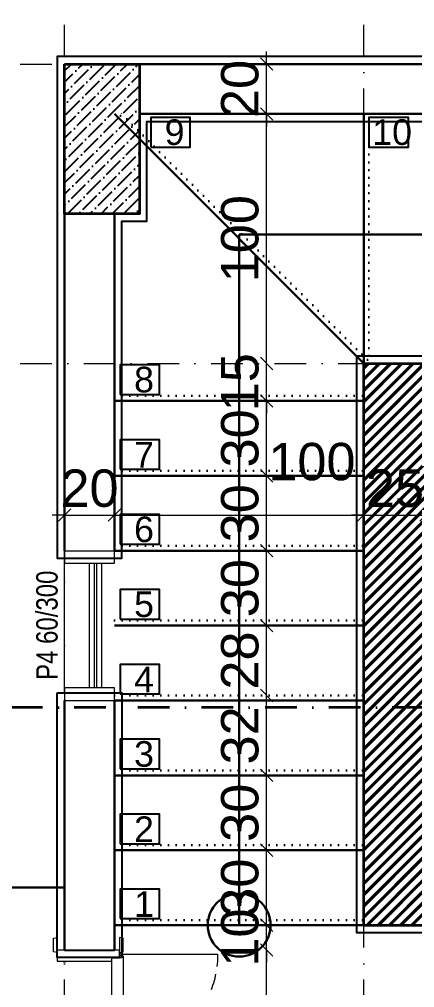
# Model space of a CAD drawing. Header units: millimetres. Extents: x 708 to 46452, y -4963 to 3960.
# Drawn here: x 10992.8 to 11151.3, y 2853.3 to 3241.2 of the extents above; entities that cross this region are included whole.
import ezdxf

# ---------------------------------------------------------------- set-up
doc = ezdxf.new("R2010")
doc.units = ezdxf.units.MM
for name, pattern in [('ACAD_ISO07W100', [3, 0, -3]), ('DASHDOT', [25.4, 12.7, -6.35, 0, -6.35]), ('DUZ', [0]), ('HIDDEN', [0.375, 0.25, -0.125]), ('HIDDEN2', [4.7625, 3.175, -1.5875])]:
    doc.linetypes.add(name, pattern=pattern)
for name, color, linetype, lineweight in [('00_DUVAR', 22, 'Continuous', 30), ('00_IC_OLCU', 139, 'Continuous', 20), ('00_KOLON', 2, 'Continuous', 35), ('00_PENCERE', 103, 'Continuous', 13), ('aks ve noktalılar', 129, 'DASHDOT', 13), ('KAPI', 133, 'Continuous', 20), ('kesit çizgisi', 4, 'DASHDOT', 35), ('merdiven', 255, 'Continuous', 30), ('ölçü yatay', 150, 'DUZ', 18)]:
    doc.layers.add(name, color=color, linetype=linetype, lineweight=lineweight)
for name, color, linetype in [('DUVARTARAMA', 7, 'Continuous'), ('PENCERE', 3, 'Continuous'), ('SIVA', 135, 'Continuous')]:
    doc.layers.add(name, color=color, linetype=linetype)
doc.styles.add('ARIAL2', font='arial.ttf', dxfattribs={"width": 0.8})
doc.styles.add('mimari altlik$0$194_PTB_WET_B1$0$Standard', font='arial.ttf')
doc.styles.get("Standard").update_dxf_attribs({"font": 'arial.ttf'})
doc.dimstyles.new('ALP_OLCU', dxfattribs={"dimscale": 0, "dimtxt": 15, "dimasz": 5, "dimexe": 0.18, "dimexo": 0.06, "dimgap": 3, "dimtad": 1, "dimdec": 0, "dimrnd": 0.1, "dimzin": 9, "dimdsep": 46, "dimtxsty": 'Standard', "dimblk": 'OBLIQUE', "dimcen": 0, "dimse1": 1, "dimse2": 1, "dimclrd": 256, "dimclre": 256, "dimclrt": 53, "dimadec": 0, "dimazin": 0, "dimtfac": 1, "dimtdec": 0, "dimtix": 1, "dimtmove": 1, "dimatfit": 3, "dimldrblk": 'ARCHTICK', "dimfxl": 0.18, "dimtolj": 1, "dimlwd": -1, "dimarcsym": 0})

# ---------------------------------------------------------------- blocks, each defined once
blk = doc.blocks.new('k1')
at = {"layer": 'KAPI'}
for p, q in [((-91.19, 3694.52), (-94.19, 3694.52)), ((-94.19, 3657.82), (-94.19, 3693.32)), ((-89.69, 3695.42), (-91.19, 3695.72)), ((-91.19, 3695.72), (-91.19, 3694.52)), ((-90.68, 3696.13), (-51.67, 3696.13)), ((-89.69, 3695.42), (-89.69, 3656.92)), ((-91.19, 3657.82), (-101.19, 3657.82)), ((-101.19, 3657.82), (-101.19, 3653.32)), ((-91.19, 3657.82), (-94.19, 3657.82)), ((-94.19, 3653.32), (-94.19, 3654.72)), ((-94.19, 3654.72), (-91.19, 3654.72)), ((-94.19, 3654.52), (-94.19, 3552.32)), ((-91.19, 3654.52), (-94.19, 3654.52)), ((-91.19, 3654.72), (-91.19, 3657.82)), ((-91.19, 3656.62), (-91.19, 3657.82)), ((-89.69, 3656.92), (-91.19, 3656.62)), ((-91.19, 3655.72), (-91.19, 3654.52)), ((-89.69, 3655.42), (-91.19, 3655.72)), ((-89.69, 3551.12), (-89.69, 3655.42)), ((-101.19, 3653.32), (-94.19, 3653.32)), ((-67.92, 3559.1), (-52.89, 3559.1)), ((-91.19, 3551.12), (-94.19, 3551.12)), ((-91.19, 3549.92), (-91.19, 3551.12)), ((-89.69, 3550.22), (-91.19, 3549.92)), ((-90.68, 3549.51), (15.53, 3549.51))]:
    blk.add_line(p, q, dxfattribs=at)
for points in [[(-117.69, 3702.52), (-116.19, 3702.82), (-116.19, 3696.82), (-117.69, 3697.12), (-117.69, 3702.52)], [(-89.69, 3702.52), (-91.19, 3702.82), (-91.19, 3696.82), (-89.69, 3697.12), (-89.69, 3702.52)], [(-117.69, 3543.12), (-116.19, 3542.82), (-116.19, 3548.82), (-117.69, 3548.52), (-117.69, 3543.12)], [(-89.69, 3543.12), (-91.19, 3542.82), (-91.19, 3548.82), (-89.69, 3548.52), (-89.69, 3543.12)]]:
    blk.add_lwpolyline(points, dxfattribs=at)
for points in [[(-91.19, 3697.82), (-116.19, 3697.82), (-116.19, 3693.32), (-94.19, 3693.32), (-94.19, 3694.72), (-91.19, 3694.72)], [(-91.19, 3547.82), (-116.19, 3547.82), (-116.19, 3552.32), (-94.19, 3552.32), (-94.19, 3550.92), (-91.19, 3550.92)]]:
    blk.add_lwpolyline(points, close=True, dxfattribs=at)
for points in [[(-94.19, 3647.12), (-94.44, 3647.12, -0.414214), (-94.69, 3647.37), (-94.69, 3650.87, -0.414214), (-94.44, 3651.12), (-94.19, 3651.12)], [(-89.69, 3651.12), (-89.44, 3651.12, -0.414214), (-89.19, 3650.87), (-89.19, 3647.37, -0.414214), (-89.44, 3647.12), (-89.69, 3647.12)], [(-94.69, 3649.72), (-98.59, 3649.72, 0.414214), (-99.19, 3649.12), (-99.19, 3640.98, 1), (-97.99, 3640.98), (-97.99, 3648.27, -0.414214), (-97.74, 3648.52), (-94.69, 3648.52)], [(-89.19, 3649.72), (-85.29, 3649.72, -0.414214), (-84.69, 3649.12), (-84.69, 3640.98, -1), (-85.89, 3640.98), (-85.89, 3648.27, 0.414214), (-86.14, 3648.52), (-89.19, 3648.52)]]:
    blk.add_lwpolyline(points, format="xyb", dxfattribs=at)
for centre in [(-90.68, 3696.13), (-90.68, 3549.51)]:
    blk.add_circle(centre, 0.5, dxfattribs=at)
at = {"layer": 'KAPI', "linetype": 'HIDDEN2', "ltscale": 2}
for centre, radius, start, end in [((-91.18, 3696.13), 39.51, 269.9972, 0), ((-107.47, 3532.65), 124.15, 7.8071, 82.4638)]:
    blk.add_arc(centre, radius, start, end, dxfattribs=at)
at = {"layer": 'KAPI', "char_height": 5, "width": 517.7771, "attachment_point": 9}
for s, insert in [('{\\fTimes New Roman|b0|i0|c162|p18;150}', (197.89, 3560.13)), ('{\\fTimes New Roman|b0|i0|c162|p18;230}', (197.89, 3552.79)), ('{\\fTimes New Roman|b0|i0|c162|p18;GK\\fTimes New Roman|b0|i0|c0|p18;    }', (213.59, 3555.61))]:
    blk.add_mtext(s, dxfattribs=dict(at, insert=insert))
blk = doc.blocks.new('WER')
at = {"layer": '00_PENCERE', "lineweight": 15}
for p, q in [((6940.02, -1957.96), (6960.02, -1957.96)), ((6940.02, -1957.96), (6940.02, -1962.96)), ((6960.02, -1962.96), (6960.02, -1957.96)), ((6940.02, -2012.96), (6940.02, -1962.96)), ((6940.02, -1962.96), (6960.02, -1962.96)), ((6950.02, -2012.96), (6950.02, -1962.96)), ((6952.02, -2012.96), (6952.02, -1962.96)), ((6953.02, -2012.96), (6953.02, -1962.96)), ((6955.02, -2012.96), (6955.02, -1962.96)), ((6960.02, -2012.96), (6940.02, -2012.96)), ((6940.02, -2012.96), (6940.02, -2017.96)), ((6960.02, -2017.96), (6960.02, -2012.96)), ((6940.02, -2017.96), (6960.02, -2017.96))]:
    blk.add_line(p, q, dxfattribs=at)
at = {"layer": '00_PENCERE', "insert": (6937.36, -2009.72), "char_height": 8.594, "width": 97.8459, "attachment_point": 7, "rotation": 90, "style": 'ARIAL2'}
blk.add_mtext('P4 60/300 ', dxfattribs=at)
blk = doc.blocks.new('TRHHT')
for points in [[(5310.02, -1796.23), (5325.88, -1796.23), (5325.88, -1784.38), (5310.02, -1784.38)], [(5397.49, -1796.23), (5413.35, -1796.23), (5413.35, -1784.38), (5397.49, -1784.38)], [(5427.49, -1796.23), (5443.35, -1796.23), (5443.35, -1784.38), (5427.49, -1784.38)], [(5457.49, -1796.23), (5473.35, -1796.23), (5473.35, -1784.38), (5457.49, -1784.38)], [(5487.49, -1796.23), (5503.35, -1796.23), (5503.35, -1784.38), (5487.49, -1784.38)], [(5517.49, -1796.23), (5533.35, -1796.23), (5533.35, -1784.38), (5517.49, -1784.38)], [(5547.49, -1796.23), (5563.35, -1796.23), (5563.35, -1784.38), (5547.49, -1784.38)], [(5577.49, -1796.23), (5593.35, -1796.23), (5593.35, -1784.38), (5577.49, -1784.38)], [(5607.49, -1796.23), (5623.35, -1796.23), (5623.35, -1784.38), (5607.49, -1784.38)], [(5635.49, -1796.23), (5651.35, -1796.23), (5651.35, -1784.38), (5635.49, -1784.38)], [(5729.24, -1814.72), (5745.1, -1814.72), (5745.1, -1802.88), (5729.24, -1802.88)], [(5297.76, -1895.35), (5313.62, -1895.35), (5313.62, -1883.51), (5297.76, -1883.51)], [(5297.76, -1925.35), (5313.62, -1925.35), (5313.62, -1913.51), (5297.76, -1913.51)], [(5297.76, -1955.35), (5313.62, -1955.35), (5313.62, -1943.51), (5297.76, -1943.51)], [(5297.76, -1985.35), (5313.62, -1985.35), (5313.62, -1973.51), (5297.76, -1973.51)], [(5297.76, -2015.35), (5313.62, -2015.35), (5313.62, -2003.51), (5297.76, -2003.51)], [(5297.76, -2045.35), (5313.62, -2045.35), (5313.62, -2033.51), (5297.76, -2033.51)], [(5297.76, -2075.35), (5313.62, -2075.35), (5313.62, -2063.51), (5297.76, -2063.51)], [(5297.76, -2105.35), (5313.62, -2105.35), (5313.62, -2093.51), (5297.76, -2093.51)]]:
    blk.add_lwpolyline(points, close=True)
at = {"layer": 'merdiven'}
for p, q in [((5697.17, -1831.28), (5345.49, -1831.28)), ((5345.49, -1831.28), (5345.49, -2107.96)), ((5295.49, -1897.96), (5395.49, -1897.96)), ((5295.49, -1927.96), (5395.49, -1927.96)), ((5295.49, -1957.96), (5395.49, -1957.96)), ((5295.49, -1987.96), (5395.49, -1987.96)), ((5295.49, -2017.96), (5395.49, -2017.96)), ((5295.49, -2047.96), (5395.49, -2047.96)), ((5295.49, -2077.96), (5395.49, -2077.96)), ((5295.49, -2107.96), (5395.49, -2107.96))]:
    blk.add_line(p, q, dxfattribs=at)
at = {"layer": 'merdiven', "linetype": 'ACAD_ISO07W100'}
for p, q in [((5295.49, -1895.96), (5395.49, -1895.96)), ((5295.49, -1925.96), (5395.49, -1925.96)), ((5295.49, -1955.96), (5395.49, -1955.96)), ((5295.49, -1985.96), (5395.49, -1985.96)), ((5295.49, -2015.96), (5395.49, -2015.96)), ((5295.49, -2045.96), (5395.49, -2045.96)), ((5295.49, -2075.96), (5395.49, -2075.96)), ((5295.49, -2105.96), (5395.49, -2105.96))]:
    blk.add_line(p, q, dxfattribs=at)
at = {"layer": 'merdiven'}
for points in [[(5395.49, -1882.96), (5295.49, -1782.96)], [(5395.49, -1882.96), (5395.49, -1782.96)], [(5425.49, -1882.96), (5425.49, -1782.96)], [(5455.49, -1882.96), (5455.49, -1782.96)], [(5485.49, -1882.96), (5485.49, -1782.96)], [(5515.49, -1882.96), (5515.49, -1782.96)], [(5545.49, -1882.96), (5545.49, -1782.96)], [(5575.49, -1882.96), (5575.49, -1782.96)], [(5605.49, -1882.96), (5605.49, -1782.96)], [(5633.49, -1882.96), (5633.49, -1782.96)], [(5645.49, -1882.96), (5745.49, -1782.96)], [(5697.17, -1831.28), (5633.49, -1807.12)], [(5697.17, -1831.28), (5633.49, -1857.12)]]:
    blk.add_lwpolyline(points, dxfattribs=at)
at = {"layer": 'merdiven', "linetype": 'ACAD_ISO07W100'}
for points in [[(5396.9, -1881.54), (5296.9, -1781.54)], [(5397.49, -1882.96), (5397.49, -1782.96)], [(5427.49, -1882.96), (5427.49, -1782.96)], [(5457.49, -1882.96), (5457.49, -1782.96)], [(5487.49, -1882.96), (5487.49, -1782.96)], [(5517.49, -1882.96), (5517.49, -1782.96)], [(5547.49, -1882.96), (5547.49, -1782.96)], [(5577.49, -1882.96), (5577.49, -1782.96)], [(5607.49, -1882.96), (5607.49, -1782.96)], [(5635.49, -1882.96), (5635.49, -1782.96)], [(5646.9, -1884.37), (5746.9, -1784.37)]]:
    blk.add_lwpolyline(points, dxfattribs=at)
at = {"layer": 'merdiven'}
blk.add_circle((5345.49, -2107.96), 12.59, dxfattribs=at)
at = {"layer": 'merdiven', "color": 7, "lineweight": 35, "attachment_point": 7, "style": 'mimari altlik$0$194_PTB_WET_B1$0$Standard'}
for s, insert, char_height in [('9', (5315.62, -1795.53), 10.25), ('10', (5398.87, -1795.53), 10.253), ('\\pt184.55744;11', (5430.48, -1795.53), 10.2532), ('\\pt184.55744;12', (5458.81, -1795.53), 10.2532), ('13', (5488.91, -1795.53), 10.253), ('14', (5518.21, -1795.53), 10.253), ('15', (5548.61, -1795.53), 10.253), ('16', (5578.85, -1795.53), 10.253), ('17', (5608.55, -1795.53), 10.253), ('18', (5636.94, -1795.53), 10.253), ('\\pt184.55744;19', (5731.09, -1814.03), 10.2532), ('8', (5303.36, -1894.65), 10.25), ('7', (5303.36, -1924.65), 10.25), ('6', (5303.36, -1954.65), 10.25), ('5', (5303.36, -1984.65), 10.25), ('4', (5303.36, -2014.65), 10.25), ('3', (5303.36, -2044.65), 10.25), ('2', (5303.36, -2074.65), 10.25), ('1', (5303.36, -2104.65), 10.25)]:
    blk.add_mtext_dynamic_manual_height_columns(s, width=190.3601, gutter_width=51.27, heights=[0], dxfattribs=dict(at, insert=insert, char_height=char_height))
blk = doc.blocks.new('KOLON')
at = {"layer": 'DUVARTARAMA'}
h = blk.add_hatch(dxfattribs=at)
h.set_pattern_fill('ANSI36', color=8)
h.paths.add_polyline_path([(549.39, 3102.43), (579.39, 3102.43), (579.39, 3042.43), (549.39, 3042.43)])
at = {"layer": '00_KOLON'}
blk.add_lwpolyline([(549.39, 3102.43), (579.39, 3102.43), (579.39, 3042.43), (549.39, 3042.43), (549.39, 3102.43)], dxfattribs=at)
blk = doc.blocks.new('REGEG')
at = {"layer": 'DUVARTARAMA'}
h = blk.add_hatch(dxfattribs=at)
h.set_pattern_fill('ANSI31', color=256)
h.set_pattern_definition([(45, (-4319.245, 4695.449), (-2.245064, 2.245064), [])])
h.paths.add_polyline_path([(2765.77, 2787.49), (2965.77, 2787.49), (2965.77, 2587.49), (2990.77, 2587.49), (2990.77, 2812.49), (2740.77, 2812.49), (2740.77, 2587.49), (2765.77, 2587.49)])
at = {"layer": '00_KOLON'}
for p, q in [((2740.77, 2587.49), (2740.77, 2812.49)), ((2740.77, 2812.49), (2990.77, 2812.49))]:
    blk.add_line(p, q, dxfattribs=at)
blk.add_lwpolyline([(2740.77, 2587.49), (2765.77, 2587.49), (2765.77, 2787.49)], dxfattribs=at)
at = {"layer": 'aks ve noktalılar'}
for points in [[(2620.77, 1507.49), (2620.77, 3255.99)], [(2740.77, 1507.49), (2740.77, 3255.99)], [(2194.99, 2932.49), (3280.77, 2932.49)], [(2194.99, 2812.49), (3870.77, 2812.49)]]:
    blk.add_lwpolyline(points, dxfattribs=at)
at = {"layer": '00_KOLON'}
blk.add_blockref('KOLON', (2071.38, -169.94), dxfattribs=at)
blk = doc.blocks.new('rgeerge')
at = {"layer": 'kesit çizgisi', "lineweight": 35}
blk.add_line((-2171962.19, 771779.23), (-2174038.22, 771779.23), dxfattribs=at)
blk = doc.blocks.new('_Oblique')
at = {"color": 0, "linetype": 'ByBlock', "lineweight": -2}
blk.add_line((-0.5, -0.5), (0.5, 0.5), dxfattribs=at)
blk = doc.blocks.new('*D172')
at = {"layer": '00_IC_OLCU', "transparency": 16777216}
blk.add_line((11010.93, 3460), (11980.93, 3460), dxfattribs=at)
at = {"layer": 'Defpoints', "color": 0, "transparency": 16777216}
for p in [(11980.93, 3460), (11010.93, 3223.33), (11980.93, 3223.33)]:
    blk.add_point(p, dxfattribs=at)
at = {"layer": '00_IC_OLCU', "transparency": 16777216, "xscale": 5, "yscale": 5, "zscale": 5, "rotation": 180}
blk.add_blockref('_Oblique', (11010.93, 3460), dxfattribs=at)
at = {"layer": '00_IC_OLCU', "transparency": 16777216, "xscale": 5, "yscale": 5, "zscale": 5}
blk.add_blockref('_Oblique', (11980.93, 3460), dxfattribs=at)
at = {"layer": '00_IC_OLCU', "color": 53, "transparency": 16777216, "insert": (11495.93, 3470.66), "char_height": 15, "attachment_point": 5}
blk.add_mtext('\\A1;970', dxfattribs=at)
blk = doc.blocks.new('_ArchTick')
at = {"color": 0, "linetype": 'ByBlock', "const_width": 0.15}
blk.add_lwpolyline([(-0.5, -0.5), (0.5, 0.5)], dxfattribs=at)
blk = doc.blocks.new('*D173')
at = {"layer": '00_IC_OLCU', "transparency": 16777216}
blk.add_line((11010.93, 3440), (11130.93, 3440), dxfattribs=at)
at = {"layer": 'Defpoints', "color": 0, "transparency": 16777216}
for p in [(11130.93, 3440), (11010.93, 3223.33), (11130.93, 3223.33)]:
    blk.add_point(p, dxfattribs=at)
at = {"layer": '00_IC_OLCU', "transparency": 16777216, "xscale": 5, "yscale": 5, "zscale": 5, "rotation": 180}
blk.add_blockref('_Oblique', (11010.93, 3440), dxfattribs=at)
at = {"layer": '00_IC_OLCU', "transparency": 16777216, "xscale": 5, "yscale": 5, "zscale": 5}
blk.add_blockref('_Oblique', (11130.93, 3440), dxfattribs=at)
at = {"layer": '00_IC_OLCU', "color": 53, "transparency": 16777216, "insert": (11070.93, 3450.66), "char_height": 15, "attachment_point": 5}
blk.add_mtext('\\A1;120', dxfattribs=at)
blk = doc.blocks.new('*D174')
at = {"layer": '00_IC_OLCU', "transparency": 16777216}
blk.add_line((11130.93, 3440), (11380.93, 3440), dxfattribs=at)
at = {"layer": 'Defpoints', "color": 0, "transparency": 16777216}
for p in [(11380.93, 3440), (11380.93, 3440), (11130.93, 3223.33)]:
    blk.add_point(p, dxfattribs=at)
at = {"layer": '00_IC_OLCU', "transparency": 16777216, "xscale": 5, "yscale": 5, "zscale": 5, "rotation": 180}
blk.add_blockref('_Oblique', (11130.93, 3440), dxfattribs=at)
at = {"layer": '00_IC_OLCU', "transparency": 16777216, "xscale": 5, "yscale": 5, "zscale": 5}
blk.add_blockref('_Oblique', (11380.93, 3440), dxfattribs=at)
at = {"layer": '00_IC_OLCU', "color": 53, "transparency": 16777216, "insert": (11255.93, 3450.66), "char_height": 15, "attachment_point": 5}
blk.add_mtext('\\A1;250', dxfattribs=at)
blk = doc.blocks.new('*D363')
at = {"layer": '00_IC_OLCU', "transparency": 16777216}
blk.add_line((11010.93, 3410), (11405.93, 3410), dxfattribs=at)
at = {"layer": 'Defpoints', "color": 0, "transparency": 16777216}
for p in [(11405.93, 3410), (11010.93, 3223.33), (11405.93, 3223.33)]:
    blk.add_point(p, dxfattribs=at)
at = {"layer": '00_IC_OLCU', "transparency": 16777216, "xscale": 5, "yscale": 5, "zscale": 5, "rotation": 180}
blk.add_blockref('_Oblique', (11010.93, 3410), dxfattribs=at)
at = {"layer": '00_IC_OLCU', "transparency": 16777216, "xscale": 5, "yscale": 5, "zscale": 5}
blk.add_blockref('_Oblique', (11405.93, 3410), dxfattribs=at)
at = {"layer": '00_IC_OLCU', "color": 53, "transparency": 16777216, "insert": (11208.43, 3420.66), "char_height": 15, "attachment_point": 5}
blk.add_mtext('\\A1;395', dxfattribs=at)
blk = doc.blocks.new('*D344')
at = {"layer": '00_IC_OLCU', "transparency": 16777216}
blk.add_line((10640.55, 2133.33), (10640.55, 3223.33), dxfattribs=at)
at = {"layer": 'Defpoints', "color": 0, "transparency": 16777216}
for p in [(10640.55, 3223.33), (11010.93, 3223.33), (11580.93, 2133.33)]:
    blk.add_point(p, dxfattribs=at)
at = {"layer": '00_IC_OLCU', "transparency": 16777216, "xscale": 5, "yscale": 5, "zscale": 5}
for p, rotation in [((10640.55, 3223.33), 90), ((10640.55, 2133.33), 270)]:
    blk.add_blockref('_Oblique', p, dxfattribs=dict(at, rotation=rotation))
at = {"layer": '00_IC_OLCU', "color": 53, "transparency": 16777216, "insert": (10629.89, 2678.33), "char_height": 15, "attachment_point": 5, "rotation": 90}
blk.add_mtext('\\A1;1090', dxfattribs=at)
blk = doc.blocks.new('*D356')
at = {"layer": '00_IC_OLCU', "transparency": 16777216}
blk.add_line((10711.71, 2215.33), (10711.71, 3223.33), dxfattribs=at)
at = {"layer": 'Defpoints', "color": 0, "transparency": 16777216}
for p in [(10711.71, 3223.33), (11010.93, 3223.33), (11580.93, 2215.33)]:
    blk.add_point(p, dxfattribs=at)
at = {"layer": '00_IC_OLCU', "transparency": 16777216, "xscale": 5, "yscale": 5, "zscale": 5}
for p, rotation in [((10711.71, 3223.33), 90), ((10711.71, 2215.33), 270)]:
    blk.add_blockref('_Oblique', p, dxfattribs=dict(at, rotation=rotation))
at = {"layer": '00_IC_OLCU', "color": 53, "transparency": 16777216, "insert": (10701.05, 2719.33), "char_height": 15, "attachment_point": 5, "rotation": 90}
blk.add_mtext('\\A1;1008', dxfattribs=at)
blk = doc.blocks.new('*D198')
at = {"layer": '00_IC_OLCU', "transparency": 16777216}
blk.add_line((10740.88, 2488.33), (10740.88, 2968.33), dxfattribs=at)
at = {"layer": 'Defpoints', "color": 0, "transparency": 16777216}
for p in [(10740.88, 2968.33), (11020.93, 2968.33), (11020.93, 2488.33)]:
    blk.add_point(p, dxfattribs=at)
at = {"layer": '00_IC_OLCU', "transparency": 16777216, "xscale": 5, "yscale": 5, "zscale": 5}
for p, rotation in [((10740.88, 2968.33), 90), ((10740.88, 2488.33), 270)]:
    blk.add_blockref('_Oblique', p, dxfattribs=dict(at, rotation=rotation))
at = {"layer": '00_IC_OLCU', "color": 53, "transparency": 16777216, "insert": (10730.22, 2728.33), "char_height": 15, "attachment_point": 5, "rotation": 90}
blk.add_mtext('\\A1;480', dxfattribs=at)
blk = doc.blocks.new('*D199')
at = {"layer": '00_IC_OLCU', "transparency": 16777216}
blk.add_line((10740.88, 2968.33), (10740.88, 3028.33), dxfattribs=at)
at = {"layer": 'Defpoints', "color": 0, "transparency": 16777216}
for p in [(10740.88, 3028.33), (11020.93, 3028.33), (11020.93, 2968.33)]:
    blk.add_point(p, dxfattribs=at)
at = {"layer": '00_IC_OLCU', "transparency": 16777216, "xscale": 5, "yscale": 5, "zscale": 5}
for p, rotation in [((10740.88, 3028.33), 90), ((10740.88, 2968.33), 270)]:
    blk.add_blockref('_Oblique', p, dxfattribs=dict(at, rotation=rotation))
at = {"layer": '00_IC_OLCU', "color": 53, "transparency": 16777216, "insert": (10730.22, 2998.33), "char_height": 15, "attachment_point": 5, "rotation": 90}
blk.add_mtext('\\A1;60', dxfattribs=at)
blk = doc.blocks.new('*D200')
at = {"layer": '00_IC_OLCU', "transparency": 16777216}
blk.add_line((10740.88, 3028.33), (10740.88, 3223.33), dxfattribs=at)
at = {"layer": 'Defpoints', "color": 0, "transparency": 16777216}
for p in [(10740.88, 3223.33), (11010.93, 3223.33), (11020.93, 3028.33)]:
    blk.add_point(p, dxfattribs=at)
at = {"layer": '00_IC_OLCU', "transparency": 16777216, "xscale": 5, "yscale": 5, "zscale": 5}
for p, rotation in [((10740.88, 3223.33), 90), ((10740.88, 3028.33), 270)]:
    blk.add_blockref('_Oblique', p, dxfattribs=dict(at, rotation=rotation))
at = {"layer": '00_IC_OLCU', "color": 53, "transparency": 16777216, "insert": (10730.22, 3125.83), "char_height": 15, "attachment_point": 5, "rotation": 90}
blk.add_mtext('\\A1;195', dxfattribs=at)
blk = doc.blocks.new('*D346')
at = {"layer": '00_IC_OLCU', "transparency": 16777216}
blk.add_line((11091.93, 2718.33), (11091.93, 2868.33), dxfattribs=at)
at = {"layer": 'Defpoints', "color": 0, "transparency": 16777216}
for p in [(11030.93, 2868.33), (11091.93, 2868.33), (11030.93, 2718.33)]:
    blk.add_point(p, dxfattribs=at)
at = {"layer": '00_IC_OLCU', "transparency": 16777216, "xscale": 5, "yscale": 5, "zscale": 5}
for p, rotation in [((11091.93, 2868.33), 90), ((11091.93, 2718.33), 270)]:
    blk.add_blockref('_Oblique', p, dxfattribs=dict(at, rotation=rotation))
at = {"layer": '00_IC_OLCU', "color": 53, "transparency": 16777216, "insert": (11081.27, 2793.33), "char_height": 15, "attachment_point": 5, "rotation": 90}
blk.add_mtext('\\A1;150', dxfattribs=at)
blk = doc.blocks.new('*D218')
at = {"layer": '00_IC_OLCU', "transparency": 16777216}
for p, q in [((11091.93, 2878.33), (11091.93, 2883.33)), ((11091.93, 2868.33), (11091.93, 2878.33)), ((11091.93, 2868.33), (11091.93, 2863.33))]:
    blk.add_line(p, q, dxfattribs=at)
at = {"layer": 'Defpoints', "color": 0, "transparency": 16777216}
for p in [(11091.93, 2878.33), (11130.93, 2878.33), (11030.93, 2868.33)]:
    blk.add_point(p, dxfattribs=at)
at = {"layer": '00_IC_OLCU', "transparency": 16777216, "xscale": 5, "yscale": 5, "zscale": 5}
for p, rotation in [((11091.93, 2878.33), 270), ((11091.93, 2868.33), 90)]:
    blk.add_blockref('_Oblique', p, dxfattribs=dict(at, rotation=rotation))
at = {"layer": '00_IC_OLCU', "color": 53, "transparency": 16777216, "insert": (11081.27, 2873.33), "char_height": 15, "attachment_point": 5, "rotation": 90}
blk.add_mtext('\\A1;10', dxfattribs=at)
blk = doc.blocks.new('*D219')
at = {"layer": '00_IC_OLCU', "transparency": 16777216}
blk.add_line((11091.93, 2878.33), (11091.93, 2908.33), dxfattribs=at)
at = {"layer": 'Defpoints', "color": 0, "transparency": 16777216}
for p in [(11091.93, 2908.33), (11130.93, 2908.33), (11130.93, 2878.33)]:
    blk.add_point(p, dxfattribs=at)
at = {"layer": '00_IC_OLCU', "transparency": 16777216, "xscale": 5, "yscale": 5, "zscale": 5}
for p, rotation in [((11091.93, 2908.33), 90), ((11091.93, 2878.33), 270)]:
    blk.add_blockref('_Oblique', p, dxfattribs=dict(at, rotation=rotation))
at = {"layer": '00_IC_OLCU', "color": 53, "transparency": 16777216, "insert": (11081.27, 2893.33), "char_height": 15, "attachment_point": 5, "rotation": 90}
blk.add_mtext('\\A1;30', dxfattribs=at)
blk = doc.blocks.new('*D220')
at = {"layer": '00_IC_OLCU', "transparency": 16777216}
blk.add_line((11091.93, 2908.33), (11091.93, 2938.33), dxfattribs=at)
at = {"layer": 'Defpoints', "color": 0, "transparency": 16777216}
for p in [(11091.93, 2938.33), (11130.93, 2938.33), (11130.93, 2908.33)]:
    blk.add_point(p, dxfattribs=at)
at = {"layer": '00_IC_OLCU', "transparency": 16777216, "xscale": 5, "yscale": 5, "zscale": 5}
for p, rotation in [((11091.93, 2938.33), 90), ((11091.93, 2908.33), 270)]:
    blk.add_blockref('_Oblique', p, dxfattribs=dict(at, rotation=rotation))
at = {"layer": '00_IC_OLCU', "color": 53, "transparency": 16777216, "insert": (11081.27, 2923.33), "char_height": 15, "attachment_point": 5, "rotation": 90}
blk.add_mtext('\\A1;30', dxfattribs=at)
blk = doc.blocks.new('*D221')
at = {"layer": '00_IC_OLCU', "transparency": 16777216}
blk.add_line((11091.93, 2938.33), (11091.93, 2970.33), dxfattribs=at)
at = {"layer": 'Defpoints', "color": 0, "transparency": 16777216}
for p in [(11091.93, 2970.33), (11130.93, 2970.33), (11130.93, 2938.33)]:
    blk.add_point(p, dxfattribs=at)
at = {"layer": '00_IC_OLCU', "transparency": 16777216, "xscale": 5, "yscale": 5, "zscale": 5}
for p, rotation in [((11091.93, 2970.33), 90), ((11091.93, 2938.33), 270)]:
    blk.add_blockref('_Oblique', p, dxfattribs=dict(at, rotation=rotation))
at = {"layer": '00_IC_OLCU', "color": 53, "transparency": 16777216, "insert": (11081.27, 2954.33), "char_height": 15, "attachment_point": 5, "rotation": 90}
blk.add_mtext('\\A1;32', dxfattribs=at)
blk = doc.blocks.new('*D222')
at = {"layer": '00_IC_OLCU', "transparency": 16777216}
blk.add_line((11091.93, 2970.33), (11091.93, 2998.33), dxfattribs=at)
at = {"layer": 'Defpoints', "color": 0, "transparency": 16777216}
for p in [(11091.93, 2998.33), (11130.93, 2998.33), (11130.93, 2970.33)]:
    blk.add_point(p, dxfattribs=at)
at = {"layer": '00_IC_OLCU', "transparency": 16777216, "xscale": 5, "yscale": 5, "zscale": 5}
for p, rotation in [((11091.93, 2998.33), 90), ((11091.93, 2970.33), 270)]:
    blk.add_blockref('_Oblique', p, dxfattribs=dict(at, rotation=rotation))
at = {"layer": '00_IC_OLCU', "color": 53, "transparency": 16777216, "insert": (11081.27, 2984.33), "char_height": 15, "attachment_point": 5, "rotation": 90}
blk.add_mtext('\\A1;28', dxfattribs=at)
blk = doc.blocks.new('*D223')
at = {"layer": '00_IC_OLCU', "transparency": 16777216}
blk.add_line((11091.93, 2998.33), (11091.93, 3028.33), dxfattribs=at)
at = {"layer": 'Defpoints', "color": 0, "transparency": 16777216}
for p in [(11091.93, 3028.33), (11130.93, 3028.33), (11130.93, 2998.33)]:
    blk.add_point(p, dxfattribs=at)
at = {"layer": '00_IC_OLCU', "transparency": 16777216, "xscale": 5, "yscale": 5, "zscale": 5}
for p, rotation in [((11091.93, 3028.33), 90), ((11091.93, 2998.33), 270)]:
    blk.add_blockref('_Oblique', p, dxfattribs=dict(at, rotation=rotation))
at = {"layer": '00_IC_OLCU', "color": 53, "transparency": 16777216, "insert": (11081.27, 3013.33), "char_height": 15, "attachment_point": 5, "rotation": 90}
blk.add_mtext('\\A1;30', dxfattribs=at)
blk = doc.blocks.new('*D224')
at = {"layer": '00_IC_OLCU', "transparency": 16777216}
blk.add_line((11091.93, 3028.33), (11091.93, 3058.33), dxfattribs=at)
at = {"layer": 'Defpoints', "color": 0, "transparency": 16777216}
for p in [(11091.93, 3058.33), (11130.93, 3058.33), (11130.93, 3028.33)]:
    blk.add_point(p, dxfattribs=at)
at = {"layer": '00_IC_OLCU', "transparency": 16777216, "xscale": 5, "yscale": 5, "zscale": 5}
for p, rotation in [((11091.93, 3058.33), 90), ((11091.93, 3028.33), 270)]:
    blk.add_blockref('_Oblique', p, dxfattribs=dict(at, rotation=rotation))
at = {"layer": '00_IC_OLCU', "color": 53, "transparency": 16777216, "insert": (11081.27, 3043.33), "char_height": 15, "attachment_point": 5, "rotation": 90}
blk.add_mtext('\\A1;30', dxfattribs=at)
blk = doc.blocks.new('*D225')
at = {"layer": '00_IC_OLCU', "transparency": 16777216}
blk.add_line((11091.93, 3058.33), (11091.93, 3088.33), dxfattribs=at)
at = {"layer": 'Defpoints', "color": 0, "transparency": 16777216}
for p in [(11091.93, 3088.33), (11130.93, 3088.33), (11130.93, 3058.33)]:
    blk.add_point(p, dxfattribs=at)
at = {"layer": '00_IC_OLCU', "transparency": 16777216, "xscale": 5, "yscale": 5, "zscale": 5}
for p, rotation in [((11091.93, 3088.33), 90), ((11091.93, 3058.33), 270)]:
    blk.add_blockref('_Oblique', p, dxfattribs=dict(at, rotation=rotation))
at = {"layer": '00_IC_OLCU', "color": 53, "transparency": 16777216, "insert": (11081.27, 3073.33), "char_height": 15, "attachment_point": 5, "rotation": 90}
blk.add_mtext('\\A1;30', dxfattribs=at)
blk = doc.blocks.new('*D226')
at = {"layer": '00_IC_OLCU', "transparency": 16777216}
for p, q in [((11091.93, 3103.33), (11091.93, 3108.33)), ((11091.93, 3088.33), (11091.93, 3103.33)), ((11091.93, 3088.33), (11091.93, 3083.33))]:
    blk.add_line(p, q, dxfattribs=at)
at = {"layer": 'Defpoints', "color": 0, "transparency": 16777216}
for p in [(11091.93, 3103.33), (11132.93, 3103.33), (11130.93, 3088.33)]:
    blk.add_point(p, dxfattribs=at)
at = {"layer": '00_IC_OLCU', "transparency": 16777216, "xscale": 5, "yscale": 5, "zscale": 5}
for p, rotation in [((11091.93, 3103.33), 270), ((11091.93, 3088.33), 90)]:
    blk.add_blockref('_Oblique', p, dxfattribs=dict(at, rotation=rotation))
at = {"layer": '00_IC_OLCU', "color": 53, "transparency": 16777216, "insert": (11081.27, 3095.83), "char_height": 15, "attachment_point": 5, "rotation": 90}
blk.add_mtext('\\A1;15', dxfattribs=at)
blk = doc.blocks.new('*D227')
at = {"layer": '00_IC_OLCU', "transparency": 16777216}
blk.add_line((11091.93, 3103.33), (11091.93, 3203.33), dxfattribs=at)
at = {"layer": 'Defpoints', "color": 0, "transparency": 16777216}
for p in [(11091.93, 3203.33), (11132.93, 3203.33), (11132.93, 3103.33)]:
    blk.add_point(p, dxfattribs=at)
at = {"layer": '00_IC_OLCU', "transparency": 16777216, "xscale": 5, "yscale": 5, "zscale": 5}
for p, rotation in [((11091.93, 3203.33), 90), ((11091.93, 3103.33), 270)]:
    blk.add_blockref('_Oblique', p, dxfattribs=dict(at, rotation=rotation))
at = {"layer": '00_IC_OLCU', "color": 53, "transparency": 16777216, "insert": (11081.27, 3153.33), "char_height": 15, "attachment_point": 5, "rotation": 90}
blk.add_mtext('\\A1;100', dxfattribs=at)
blk = doc.blocks.new('*D228')
at = {"layer": '00_IC_OLCU', "transparency": 16777216}
for p, q in [((11091.93, 3223.33), (11091.93, 3228.33)), ((11091.93, 3203.33), (11091.93, 3223.33)), ((11091.93, 3203.33), (11091.93, 3198.33))]:
    blk.add_line(p, q, dxfattribs=at)
at = {"layer": 'Defpoints', "color": 0, "transparency": 16777216}
for p in [(11091.93, 3223.33), (11130.93, 3223.33), (11132.93, 3203.33)]:
    blk.add_point(p, dxfattribs=at)
at = {"layer": '00_IC_OLCU', "transparency": 16777216, "xscale": 5, "yscale": 5, "zscale": 5}
for p, rotation in [((11091.93, 3223.33), 270), ((11091.93, 3203.33), 90)]:
    blk.add_blockref('_Oblique', p, dxfattribs=dict(at, rotation=rotation))
at = {"layer": '00_IC_OLCU', "color": 53, "transparency": 16777216, "insert": (11081.27, 3213.33), "char_height": 15, "attachment_point": 5, "rotation": 90}
blk.add_mtext('\\A1;20', dxfattribs=at)
blk = doc.blocks.new('*D350')
at = {"layer": '00_IC_OLCU', "transparency": 16777216}
for p, q in [((11010.93, 3042.62), (11005.93, 3042.62)), ((11010.93, 3042.62), (11030.93, 3042.62)), ((11030.93, 3042.62), (11035.93, 3042.62))]:
    blk.add_line(p, q, dxfattribs=at)
at = {"layer": 'Defpoints', "color": 0, "transparency": 16777216}
for p in [(11030.93, 3042.62), (11010.93, 3031.98), (11030.93, 3031.98)]:
    blk.add_point(p, dxfattribs=at)
at = {"layer": '00_IC_OLCU', "transparency": 16777216, "xscale": 5, "yscale": 5, "zscale": 5}
blk.add_blockref('_Oblique', (11010.93, 3042.62), dxfattribs=at)
at = {"layer": '00_IC_OLCU', "transparency": 16777216, "xscale": 5, "yscale": 5, "zscale": 5, "rotation": 180}
blk.add_blockref('_Oblique', (11030.93, 3042.62), dxfattribs=at)
at = {"layer": '00_IC_OLCU', "color": 53, "transparency": 16777216, "insert": (11020.93, 3053.28), "char_height": 15, "attachment_point": 5}
blk.add_mtext('\\A1;20', dxfattribs=at)
blk = doc.blocks.new('*D241')
at = {"layer": '00_IC_OLCU', "transparency": 16777216}
blk.add_line((11030.93, 3042.62), (11130.93, 3042.62), dxfattribs=at)
at = {"layer": 'Defpoints', "color": 0, "transparency": 16777216}
for p in [(11130.93, 3042.62), (11130.93, 3042.62), (11030.93, 3031.98)]:
    blk.add_point(p, dxfattribs=at)
at = {"layer": '00_IC_OLCU', "transparency": 16777216, "xscale": 5, "yscale": 5, "zscale": 5, "rotation": 180}
blk.add_blockref('_Oblique', (11030.93, 3042.62), dxfattribs=at)
at = {"layer": '00_IC_OLCU', "transparency": 16777216, "xscale": 5, "yscale": 5, "zscale": 5}
blk.add_blockref('_Oblique', (11130.93, 3042.62), dxfattribs=at)
at = {"layer": '00_IC_OLCU', "color": 53, "transparency": 16777216, "insert": (11110.11, 3063.94), "char_height": 15, "attachment_point": 5}
blk.add_mtext('\\A1;100', dxfattribs=at)
blk = doc.blocks.new('*D242')
at = {"layer": '00_IC_OLCU', "transparency": 16777216}
for p, q in [((11130.93, 3042.62), (11125.93, 3042.62)), ((11130.93, 3042.62), (11155.93, 3042.62)), ((11155.93, 3042.62), (11160.93, 3042.62))]:
    blk.add_line(p, q, dxfattribs=at)
at = {"layer": 'Defpoints', "color": 0, "transparency": 16777216}
for p in [(11155.93, 3078.33), (11130.93, 3042.62), (11155.93, 3042.62)]:
    blk.add_point(p, dxfattribs=at)
at = {"layer": '00_IC_OLCU', "transparency": 16777216, "xscale": 5, "yscale": 5, "zscale": 5}
blk.add_blockref('_Oblique', (11130.93, 3042.62), dxfattribs=at)
at = {"layer": '00_IC_OLCU', "transparency": 16777216, "xscale": 5, "yscale": 5, "zscale": 5, "rotation": 180}
blk.add_blockref('_Oblique', (11155.93, 3042.62), dxfattribs=at)
at = {"layer": '00_IC_OLCU', "color": 53, "transparency": 16777216, "insert": (11143.43, 3053.28), "char_height": 15, "attachment_point": 5}
blk.add_mtext('\\A1;25', dxfattribs=at)
blk = doc.blocks.new('REFER')
at = {"layer": '00_IC_OLCU'}
for base, p1, p2, picture, middle in [((11980.93, 3460), (11010.93, 3223.33), (11980.93, 3223.33), '*D172', (11495.93, 3470.66)), ((11130.93, 3440), (11010.93, 3223.33), (11130.93, 3223.33), '*D173', (11070.93, 3450.66)), ((11380.93, 3440), (11130.93, 3223.33), (11380.93, 3440), '*D174', (11255.93, 3450.66)), ((11405.93, 3410), (11010.93, 3223.33), (11405.93, 3223.33), '*D363', (11208.43, 3420.66)), ((11155.93, 3042.62), (11130.93, 3042.62), (11155.93, 3078.33), '*D242', (11143.43, 3053.28)), ((11030.93, 3042.62), (11010.93, 3031.98), (11030.93, 3031.98), '*D350', (11020.93, 3053.28))]:
    dim = blk.add_linear_dim(base=base, p1=p1, p2=p2, dimstyle='ALP_OLCU', override={"dimscale": 1}, dxfattribs=at)
    dim.commit()
    dim.dimension.update_dxf_attribs({"geometry": picture, "text_midpoint": middle})
for base, p1, p2, picture, middle in [((11091.93, 3223.33), (11132.93, 3203.33), (11130.93, 3223.33), '*D228', (11081.27, 3213.33)), ((10640.55, 3223.33), (11580.93, 2133.33), (11010.93, 3223.33), '*D344', (10629.89, 2678.33)), ((10711.71, 3223.33), (11580.93, 2215.33), (11010.93, 3223.33), '*D356', (10701.05, 2719.33)), ((10740.88, 3223.33), (11020.93, 3028.33), (11010.93, 3223.33), '*D200', (10730.22, 3125.83)), ((11091.93, 3203.33), (11132.93, 3103.33), (11132.93, 3203.33), '*D227', (11081.27, 3153.33)), ((11091.93, 3103.33), (11130.93, 3088.33), (11132.93, 3103.33), '*D226', (11081.27, 3095.83)), ((11091.93, 3088.33), (11130.93, 3058.33), (11130.93, 3088.33), '*D225', (11081.27, 3073.33)), ((11091.93, 3058.33), (11130.93, 3028.33), (11130.93, 3058.33), '*D224', (11081.27, 3043.33)), ((10740.88, 3028.33), (11020.93, 2968.33), (11020.93, 3028.33), '*D199', (10730.22, 2998.33)), ((11091.93, 3028.33), (11130.93, 2998.33), (11130.93, 3028.33), '*D223', (11081.27, 3013.33)), ((11091.93, 2998.33), (11130.93, 2970.33), (11130.93, 2998.33), '*D222', (11081.27, 2984.33)), ((11091.93, 2970.33), (11130.93, 2938.33), (11130.93, 2970.33), '*D221', (11081.27, 2954.33)), ((10740.88, 2968.33), (11020.93, 2488.33), (11020.93, 2968.33), '*D198', (10730.22, 2728.33)), ((11091.93, 2938.33), (11130.93, 2908.33), (11130.93, 2938.33), '*D220', (11081.27, 2923.33)), ((11091.93, 2908.33), (11130.93, 2878.33), (11130.93, 2908.33), '*D219', (11081.27, 2893.33)), ((11091.93, 2878.33), (11030.93, 2868.33), (11130.93, 2878.33), '*D218', (11081.27, 2873.33)), ((11091.93, 2868.33), (11030.93, 2718.33), (11030.93, 2868.33), '*D346', (11081.27, 2793.33))]:
    dim = blk.add_linear_dim(base=base, p1=p1, p2=p2, angle=90, dimstyle='ALP_OLCU', override={"dimscale": 1}, dxfattribs=at)
    dim.commit()
    dim.dimension.update_dxf_attribs({"geometry": picture, "text_midpoint": middle})
dim = blk.add_linear_dim(base=(11130.93, 3042.62), p1=(11030.93, 3031.98), p2=(11130.93, 3042.62), dimstyle='ALP_OLCU', override={"dimscale": 1}, dxfattribs=at)
dim.commit()
dim.dimension.update_dxf_attribs({"geometry": '*D241', "text_midpoint": (11110.11, 3053.28), "dimtype": 128})

msp = doc.modelspace()

# ---------------------------------------------------------------- hatches: boundary and pattern name
at = {"layer": 'DUVARTARAMA'}
h = msp.add_hatch(dxfattribs=at)
h.set_pattern_fill('ANSI31', color=256)
h.set_pattern_definition([(45, (4070.9117, 4986.2863), (-2.245064, 2.245064), [])])
h.paths.add_polyline_path([(11155.93, 3078.33), (11355.93, 3078.33), (11355.93, 2878.33), (11380.93, 2878.33), (11380.93, 3103.33), (11130.93, 3103.33), (11130.93, 2878.33), (11155.93, 2878.33)])

# ---------------------------------------------------------------- linework, layer by layer
at = {"layer": '00_DUVAR'}
for p, q in [((11130.93, 2878.33), (11130.93, 3103.33)), ((11130.93, 3103.33), (11380.93, 3103.33))]:
    msp.add_line(p, q, dxfattribs=at)
for points in [[(11010.93, 3223.33), (11405.93, 3223.33)], [(11010.93, 3028.33), (11010.93, 3223.33)], [(11040.93, 3203.33), (11370.93, 3203.33)], [(11030.93, 3028.33), (11030.93, 3163.33)], [(11130.93, 2878.33), (11155.93, 2878.33), (11155.93, 3078.33)], [(11010.93, 2868.33), (11010.93, 2968.33)], [(11030.93, 2868.33), (11030.93, 2968.33)], [(11010.93, 2893.33), (10810.93, 2893.33), (10810.93, 2693.33), (11010.93, 2693.33)], [(11010.93, 2863.33), (11010.93, 2863.83)], [(11030.93, 2865.03), (11030.93, 2865.23)]]:
    msp.add_lwpolyline(points, dxfattribs=at)
at = {"layer": 'SIVA'}
for points in [[(11460.93, 2711.33), (11383.93, 2711.33), (11383.93, 2875.33), (11393.884, 2875.33), (11393.884, 2891.33), (11383.93, 2891.33), (11383.93, 3200.33), (11408.93, 3200.33), (11408.93, 3226.33), (11007.93, 3226.33), (11007.93, 3025.33), (11033.93, 3025.33), (11033.93, 3160.33), (11043.93, 3160.33), (11043.93, 3200.33), (11367.93, 3200.33), (11367.93, 3106.33), (11127.93, 3106.33), (11127.93, 2875.33), (11155.93, 2875.33), (11367.93, 2875.33), (11367.93, 2711.33), (11357.717, 2711.33)], [(11010.93, 2868.33), (11030.93, 2868.33)]]:
    msp.add_lwpolyline(points, dxfattribs=at)
msp.add_lwpolyline([(11007.93, 2971.33), (11033.93, 2971.33), (11033.93, 2865.33), (11007.93, 2865.33)], close=True, dxfattribs=at)

# ---------------------------------------------------------------- block references
at = {"linetype": 'HIDDEN'}
msp.add_blockref('rgeerge', (2184341.224, -768813.682), dxfattribs=at)
at = {"layer": '00_KOLON'}
msp.add_blockref('REGEG', (8390.157, 290.837), dxfattribs=at)
at = {"layer": 'KAPI'}
msp.add_blockref('k1', (11124.115, -829.491), dxfattribs=at)
at = {"layer": 'PENCERE'}
for name, p in [('TRHHT', (5735.441, 4986.286)), ('WER', (4070.912, 4986.286))]:
    msp.add_blockref(name, p, dxfattribs=at)
at = {"layer": 'ölçü yatay'}
msp.add_blockref('REFER', (0, 0), dxfattribs=at)

doc.saveas('drawing.dxf')
